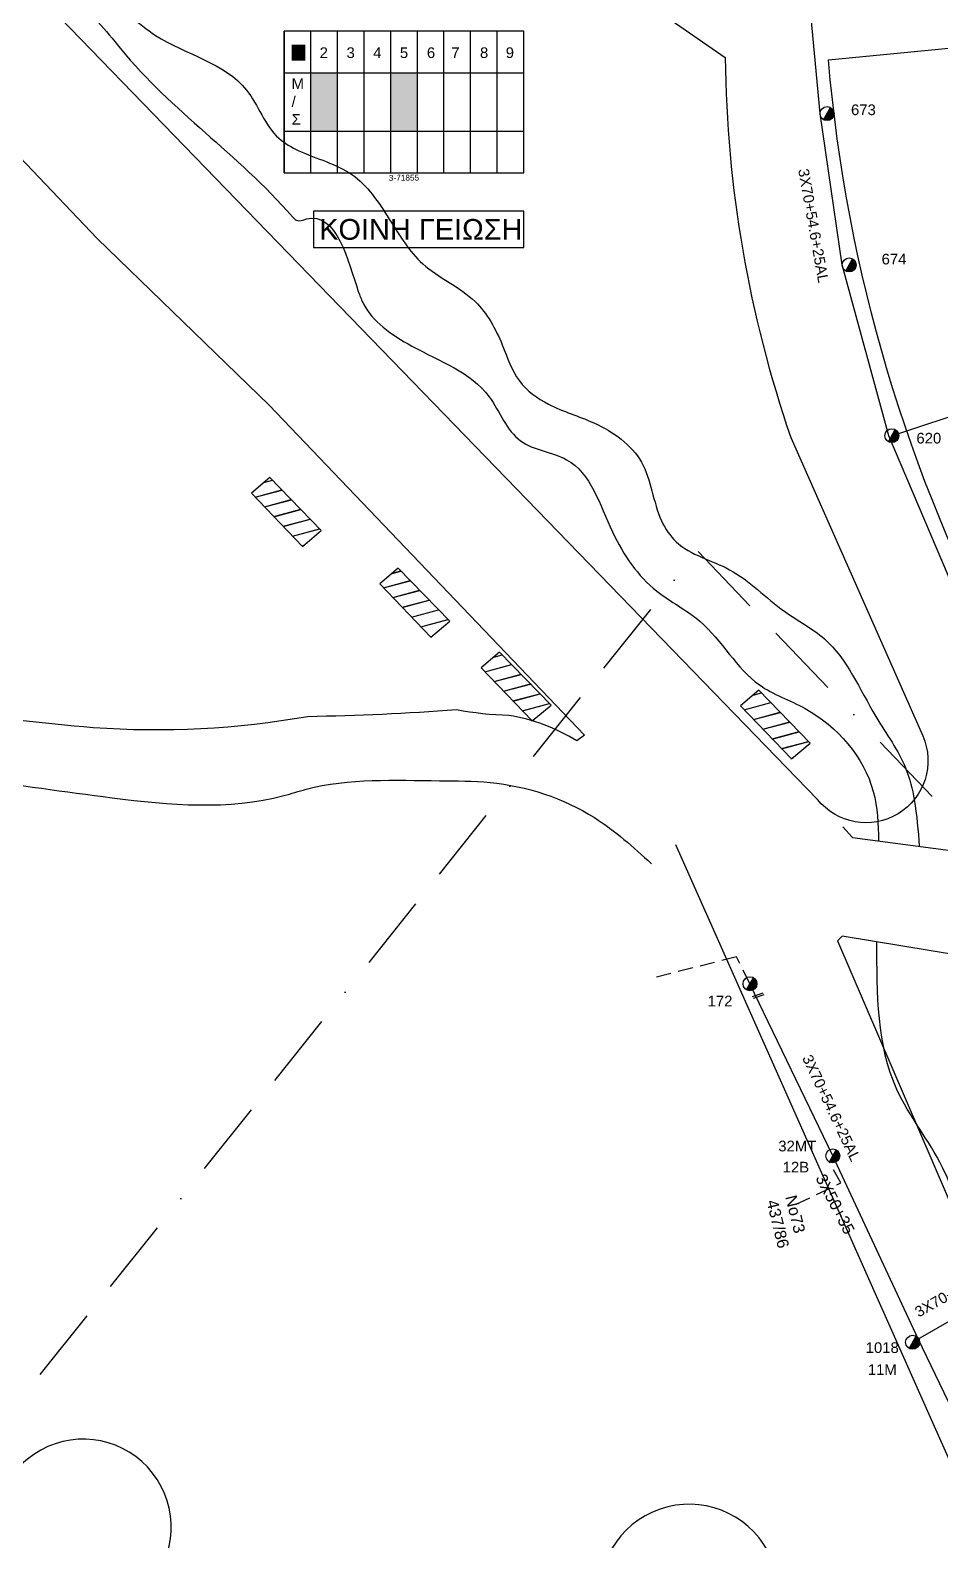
# Model space of a CAD drawing. Header units: millimetres. Extents: x 7453 to 9570, y 777 to 1872.
# Drawn here: x 8783.7 to 8937.6, y 1361.7 to 1616.9 of the extents above; entities that cross this region are included whole.
import ezdxf
from ezdxf.enums import TextEntityAlignment as Align

# ---------------------------------------------------------------- set-up
doc = ezdxf.new("R2010")
doc.units = ezdxf.units.MM
doc.linetypes.add('BORDER', pattern=[44.45, 12.7, -6.35, 12.7, -6.35, 0, -6.35])
doc.linetypes.add('DASHED', pattern=[19.05, 12.7, -6.35])
for name, color, linetype in [('Άγνωστα', 7, 'Continuous'), ('Ασφαλειοκιβώτια Χ.Τ 9 αναχωρήσεων', 7, 'Continuous'), ('Επιγραφές - Σχήματα', 7, 'Continuous'), ('Μηχανική τομή', 7, 'Continuous'), ('Στύλος ΦΜ', 7, 'Continuous'), ('Στύλος ΦΜ @ 1', 7, 'Continuous'), ('Συνεστραμμένα ΧΤ   3x70+54.6+25 AL', 7, 'SYN_LINE'), ('Υπόβαθρο ΔΕΗ', 7, 'Continuous')]:
    doc.layers.add(name, color=color, linetype=linetype)
doc.styles.get("Standard").update_dxf_attribs({"font": 'ARIAL.TTF'})
doc.linetypes.add('SYN_LINE', pattern='A,0.5,-0.0001,["/\\/\\/\\/",Standard,S=0.1,R=0,X=0,Y=-0.05],-0.25', length=0.7501)

# ---------------------------------------------------------------- blocks, each defined once
blk = doc.blocks.new('ΥΠΑΡΧΩΝ ΤΣΙΜΕΝΤΕΝΙΟΣ ΣΤΥΛΟΣ')
at = {"layer": 'Στύλος ΦΜ'}
blk.add_hatch(color=7, dxfattribs=at).paths.add_polyline_path([(-1.29, -2.28, 0.574793), (2.62, 0, 0.268822), (1.3, 2.27)])
at = {"layer": 'Στύλος ΦΜ', "color": 7}
blk.add_line((-1.29, -2.28), (1.3, 2.27), dxfattribs=at)
blk.add_circle((0, 0), 2.62, dxfattribs=at)
at = {"layer": 'Στύλος ΦΜ', "flags": 4}
for tag, p in [('ΑΡΙΘΜΟΣ', (-4.68, 8.05)), ('ΤΥΠΟΣ', (-4.91, 3.03))]:
    blk.add_attdef(tag, p, '', height=4, dxfattribs=at)
blk = doc.blocks.new('ΑΣΦΑΛΕΙΟΚΙΒΩΤΙΟ ΥΠΟΣΤΑΘΜΟΥ 9A ΑΝΑΧΩΡΗΣΕΩΝ')
at = {"layer": 'Ασφαλειοκιβώτια Χ.Τ 9 αναχωρήσεων', "ltscale": 40}
for p, q in [((0, 0), (0, 23.91)), ((4.5, 0), (4.5, 23.91)), ((9, 0), (9, 23.91)), ((13.5, 0), (13.5, 23.91)), ((18, 0), (18, 23.91)), ((22.5, 0), (22.5, 23.91)), ((27, 0), (27, 23.91)), ((31.5, 0), (31.5, 23.91)), ((36, 0), (36, 23.91)), ((0, 16.87), (40.5, 16.87)), ((0, 7.04), (40.5, 7.04))]:
    blk.add_line(p, q, dxfattribs=at)
at = {"layer": 'Ασφαλειοκιβώτια Χ.Τ 9 αναχωρήσεων'}
blk.add_lwpolyline([(40.5, 0), (40.5, 23.91), (0, 23.91), (0, 0)], close=True, dxfattribs=at)
for s, p in [('1', (1.71, 19.38)), ('2', (5.99, 19.38)), ('3', (10.53, 19.38)), ('4', (15.04, 19.38)), ('5', (19.55, 19.38)), ('6', (24.11, 19.38)), ('7', (28.24, 19.38)), ('8', (33.08, 19.38)), ('9', (37.43, 19.38))]:
    blk.add_text(s, height=1.8, dxfattribs=at).set_placement(p)
at = {"layer": 'Ασφαλειοκιβώτια Χ.Τ 9 αναχωρήσεων', "ltscale": 40}
for tag, height, rotation, p in [('ΟΝΟΜΑ', 2.5, 0.6514, (19.14, 25.35)), ('ΚΕΙΜΕΝΟ 1', 1, 90, (2.42, 3.84)), ('ΚΕΙΜΕΝΟ 2', 1, 90, (6.78, 3.84)), ('ΚΕΙΜΕΝΟ 3', 1, 90, (11.38, 3.84)), ('ΚΕΙΜΕΝΟ 4', 1, 90, (15.86, 3.84)), ('ΚΕΙΜΕΝΟ 5', 1, 90, (20.28, 3.84)), ('ΚΕΙΜΕΝΟ 6', 1, 90, (24.74, 3.84)), ('ΚΕΙΜΕΝΟ 7', 1, 90, (29.28, 3.84)), ('ΚΕΙΜΕΝΟ 8', 1, 90, (33.65, 3.84)), ('ΚΕΙΜΕΝΟ 9', 1, 90, (38.21, 3.84)), ('ΣΧ', 1, 0.6514, (20.24, -0.85))]:
    blk.add_attdef(tag, text='', height=height, rotation=rotation, dxfattribs=at).set_placement(p, align=Align.MIDDLE_CENTER)
blk = doc.blocks.new('ΜΗΧΑΝΙΚΗ ΤΟΜΗ')
at = {"layer": 'Μηχανική τομή', "ltscale": 40}
for p, q in [((-1.89, 0.78), (1.89, 0.78)), ((1.89, 0), (-1.89, 0))]:
    blk.add_line(p, q, dxfattribs=at)

msp = doc.modelspace()

# ---------------------------------------------------------------- hatches: boundary and pattern name
at = {"layer": 'Ασφαλειοκιβώτια Χ.Τ 9 αναχωρήσεων'}
for color, points in [(133, [(8827.9, 1611.77), (8830.2, 1611.77), (8830.2, 1614.48), (8827.9, 1614.48)]), (27, [(8827.9, 1611.77), (8830.2, 1611.77), (8830.2, 1614.48), (8827.9, 1614.48)]), (30, [(8827.9, 1611.77), (8830.2, 1611.77), (8830.2, 1614.48), (8827.9, 1614.48)]), (6, [(8827.9, 1611.77), (8830.2, 1611.77), (8830.2, 1614.48), (8827.9, 1614.48)]), (1, [(8827.9, 1611.77), (8830.2, 1611.77), (8830.2, 1614.48), (8827.9, 1614.48)]), (2, [(8827.9, 1611.77), (8830.2, 1611.77), (8830.2, 1614.48), (8827.9, 1614.48)]), (173, [(8831.11, 1599.88), (8835.61, 1599.88), (8835.61, 1609.71), (8831.11, 1609.71)]), (5, [(8849.14, 1609.71), (8844.64, 1609.71), (8844.64, 1599.88), (8849.14, 1599.88)])]:
    msp.add_hatch(color=color, dxfattribs=at).paths.add_polyline_path(points)
at = {"layer": 'Υπόβαθρο ΔΕΗ'}
h = msp.add_hatch(dxfattribs=at)
h.set_pattern_fill('JIS_LC_20', color=256, scale=0.1, angle=330, style=0)
h.set_pattern_definition([(15, (7297.4116, 1123.382), (-0.517638, 1.9318517), []), (15, (7297.4463, 1123.362), (-0.517638, 1.9318517), [])])
h.paths.add_polyline_path([(8824.2, 1541.34), (8821.09, 1538.68), (8829.71, 1529.7), (8832.91, 1532.37)])
h = msp.add_hatch(dxfattribs=at)
h.set_pattern_fill('JIS_LC_20', color=256, scale=0.1, angle=330, style=0)
h.set_pattern_definition([(15, (7319.0996, 1108.0521), (-0.517638, 1.9318517), []), (15, (7319.1343, 1108.0321), (-0.517638, 1.9318517), [])])
h.paths.add_polyline_path([(8845.89, 1526.01), (8842.78, 1523.35), (8851.4, 1514.37), (8854.6, 1517.04)])
h = msp.add_hatch(dxfattribs=at)
h.set_pattern_fill('JIS_LC_20', color=256, scale=0.1, angle=330, style=0)
h.set_pattern_definition([(15, (7336.2373, 1093.8715), (-0.517638, 1.9318517), []), (15, (7336.2719, 1093.8515), (-0.517638, 1.9318517), [])])
h.paths.add_polyline_path([(8863.02, 1511.83), (8859.91, 1509.17), (8868.54, 1500.19), (8871.74, 1502.86)])
h = msp.add_hatch(dxfattribs=at)
h.set_pattern_fill('JIS_LC_20', color=256, scale=0.1, angle=330, style=0)
h.set_pattern_definition([(15, (7380.0394, 1087.4545), (-0.517638, 1.9318517), []), (15, (7380.074, 1087.4345), (-0.517638, 1.9318517), [])])
h.paths.add_polyline_path([(8906.83, 1505.41), (8903.72, 1502.75), (8912.34, 1493.78), (8915.54, 1496.44)])

# ---------------------------------------------------------------- linework, layer by layer
at = {"layer": 'Άγνωστα', "color": 2}
msp.add_lwpolyline([(8929.31, 1548.4), (8957.82, 1557.85)], dxfattribs=at)
at = {"layer": 'Άγνωστα', "color": 85, "linetype": 'DASHED', "ltscale": 0.2}
for points in [[(8905.35, 1455.79), (8903.06, 1460.35), (8888.85, 1456.72)], [(8913.14, 1418.54), (8920.68, 1422.12), (8918.75, 1425.69)]]:
    msp.add_lwpolyline(points, dxfattribs=at)
at = {"layer": 'Επιγραφές - Σχήματα', "color": 190}
msp.add_lwpolyline([(8831.59, 1580.18), (8867.11, 1580.18), (8867.11, 1586.36), (8831.59, 1586.36)], close=True, dxfattribs=at)
at = {"layer": 'Συνεστραμμένα ΧΤ   3x70+54.6+25 AL', "color": 2, "ltscale": 20}
msp.add_lwpolyline([(8987.18, 1449.19), (8961.47, 1483.48), (8941.94, 1517.53), (8928.83, 1548.4), (8920.93, 1577.25), (8917.19, 1602.82), (8915.32, 1623.3), (8914.16, 1652.48), (8916.15, 1674.24), (8921.31, 1699.5), (8907.06, 1709.65)], dxfattribs=at)
at = {"layer": 'Συνεστραμμένα ΧΤ   3x70+54.6+25 AL', "color": 85, "ltscale": 20}
msp.add_lwpolyline([(8963.44, 1330.1), (8949.82, 1362.46), (8933.76, 1395.78), (8919.34, 1426.71), (8905.35, 1455.79)], dxfattribs=at)
at = {"layer": 'Συνεστραμμένα ΧΤ   3x70+54.6+25 AL', "color": 85, "ltscale": 15}
msp.add_lwpolyline([(8946.72, 1393.19), (8945.03, 1398.72), (8945.14, 1402.27), (8932.84, 1395.2)], dxfattribs=at)
at = {"layer": 'Υπόβαθρο ΔΕΗ'}
msp.add_lwpolyline([(8817, 1670.55), (8901.18, 1612.3, 0.080782), (8912.26, 1548.08), (8934.53, 1497.69, -0.880118), (8916.76, 1486.95), (8785.24, 1622.7), (8785.24, 1622.7)], format="xyb", close=True, dxfattribs=at)
for points in [[(9055.33, 1477.89), (9015.96, 1429.3, -0.204631), (8918.6, 1611.89), (8980.77, 1617.95, 0.185276), (9055.33, 1477.89, 0.883462)], [(8693.9, 1504.87), (8723.76, 1542.17), (8745.22, 1570.99), (8770.97, 1606.98), (8795.03, 1581.72), (8824.08, 1553.54), (8877.38, 1497.81), (8876.09, 1496.81, 0.100299), (8864.62, 1501.12, -0.038248), (8855.76, 1502.06, -0.013969), (8830.63, 1500.91, -0.06125), (8794.37, 1499.04, -0.02181), (8742.96, 1505.84, 0.061432), (8706.44, 1507.1, 0.078816), (8693.9, 1504.87, -1.607532)], [(8892.77, 1479.33), (9002.9, 1231.73, -0.498389), (8990.77, 1215.46), (8908.32, 1226.47, -0.205866), (8902.92, 1229.7), (8843.86, 1303.52, -0.384999), (8844.3, 1310.9), (8885.62, 1340.91, 6.284716), (8880.47, 1348.76), (8838.5, 1317.56, -0.357908), (8832.78, 1317.83), (8803.54, 1353.82, 1.787303), (8778.72, 1358.89), (8681.52, 1239.47), (8586.77, 885.63)]]:
    msp.add_lwpolyline(points, format="xyb", dxfattribs=at)
for points in [[(8824.2, 1541.34), (8821.09, 1538.68), (8829.71, 1529.7), (8832.91, 1532.37), (8824.2, 1541.34)], [(8845.89, 1526.01), (8842.78, 1523.35), (8851.4, 1514.37), (8854.6, 1517.04), (8845.89, 1526.01)], [(8863.02, 1511.83), (8859.91, 1509.17), (8868.54, 1500.19), (8871.74, 1502.86), (8863.02, 1511.83)], [(8906.83, 1505.41), (8903.72, 1502.75), (8912.34, 1493.78), (8915.54, 1496.44), (8906.83, 1505.41)], [(8921.06, 1482.33), (8922.68, 1480.52), (8939.3, 1478.32), (8940.4, 1480.01)], [(9020.24, 1338.33), (9035.78, 1320.31), (9057.77, 1351.24), (8941.11, 1460.49), (8920.91, 1463.85), (8920.14, 1463.05), (8945.42, 1404.21)]]:
    msp.add_lwpolyline(points, dxfattribs=at)
at = {"layer": 'Υπόβαθρο ΔΕΗ', "color": 1, "linetype": 'BORDER', "lineweight": 30, "flags": 128}
msp.add_lwpolyline([(8541.36, 779.57), (8564.03, 870.67), (8668.52, 1243.25), (8896.46, 1528.92), (8987.5, 1433.8), (9150.66, 1303.74), (9445, 1086.25)], dxfattribs=at)
at = {"layer": 'Υπόβαθρο ΔΕΗ'}
for points in [[(8788.81, 1628.08), (8796.65, 1622.81), (8804.9, 1616.05), (8820.27, 1606.81), (8825.73, 1598.67), (8829.11, 1596.56), (8838.07, 1592.53), (8844.4, 1585), (8850.04, 1577.45), (8858.91, 1571.05), (8863.49, 1563.73), (8866.38, 1557.66), (8871.31, 1553.72), (8878.98, 1550.55), (8887.02, 1543.93), (8890.4, 1534.01), (8892.86, 1530.49), (8901.89, 1525.75), (8911.18, 1518.72), (8917.94, 1514.07), (8926.61, 1500.95), (8931.69, 1492.12), (8933.1, 1486.87), (8933.95, 1479.03)], [(8785.24, 1622.7), (8790.82, 1621.53), (8798.92, 1613.86), (8828.06, 1585.36), (8828.69, 1584.8), (8830.38, 1585.02), (8839.16, 1572.77), (8839.93, 1570.88), (8848.2, 1563.55), (8861.27, 1554.97), (8866.58, 1547.52), (8874.37, 1544.34), (8882.12, 1532.15), (8889.61, 1522.13), (8896.88, 1517.05), (8906.94, 1506.29), (8914.68, 1502.29), (8926.18, 1488.26), (8927.09, 1479.94)], [(8677.31, 1483.67), (8681.82, 1488.65), (8696.02, 1494.02), (8706.67, 1495.65), (8726.91, 1496.33), (8740.75, 1494.7), (8748.81, 1494.02), (8762.56, 1491.53), (8773.69, 1490.28), (8797.57, 1487.21), (8826.59, 1487.59), (8830.33, 1488.65), (8852.88, 1490.09), (8861.42, 1489.8), (8879.07, 1483.86), (8888.69, 1476.08)], [(9293.43, 995.62), (9290.71, 1000.33), (9281.76, 1009.06), (9270.11, 1026.43), (9252, 1040.48), (9228.46, 1061.42), (9199.72, 1092.98), (9190.65, 1101.13), (9182.33, 1117.67), (9149.76, 1153.35), (9141.51, 1164.42), (9136.31, 1175.55), (9126.73, 1186.58), (9119.63, 1200.25), (9094.45, 1231.45), (9061.94, 1268.94), (9034.04, 1304.5), (9023.53, 1309.28), (9006.44, 1318.56), (8985.94, 1332.29), (8975.93, 1352.29), (8968.64, 1372.81), (8964.06, 1386.96), (8949.46, 1398.81), (8937.88, 1424.76), (8930.18, 1437.92), (8926.81, 1462.87)]]:
    msp.add_spline(points, degree=3, dxfattribs=at)

# ---------------------------------------------------------------- block references
at = {"layer": 'Ασφαλειοκιβώτια Χ.Τ 9 αναχωρήσεων'}
ref = msp.add_blockref('ΑΣΦΑΛΕΙΟΚΙΒΩΤΙΟ ΥΠΟΣΤΑΘΜΟΥ 9A ΑΝΑΧΩΡΗΣΕΩΝ', (8826.64, 1592.84), dxfattribs=at)
ref.add_attrib('ΣΧ', '3-71855', dxfattribs={"ltscale": 40, "height": 1, "rotation": 0.6514}).set_placement((8846.88, 1591.99), align=Align.MIDDLE_CENTER)
at = {"layer": 'Μηχανική τομή', "xscale": 0.4999999999996561, "yscale": 0.4999999999996561, "zscale": 0.4999999999996561, "rotation": 18.62120344592566}
msp.add_blockref('ΜΗΧΑΝΙΚΗ ΤΟΜΗ', (8906.8, 1453.59), dxfattribs=at)
at = {"layer": 'Στύλος ΦΜ @ 1', "ltscale": 40}
ref = msp.add_blockref('ΥΠΑΡΧΩΝ ΤΣΙΜΕΝΤΕΝΙΟΣ ΣΤΥΛΟΣ', (8918.37, 1602.82), dxfattribs=dict(at, xscale=0.4499999999998181, yscale=0.4499999999998181, zscale=0.4499999999998181))
ref.add_attrib('ΑΡΙΘΜΟΣ', '673', (8922.42, 1602.57), dxfattribs={"layer": 'Στύλος ΦΜ', "height": 1.8, "flags": 4})
ref = msp.add_blockref('ΥΠΑΡΧΩΝ ΤΣΙΜΕΝΤΕΝΙΟΣ ΣΤΥΛΟΣ', (8922.1, 1577.25), dxfattribs=dict(at, xscale=0.4499999999998181, yscale=0.4499999999998181, zscale=0.4499999999998181))
ref.add_attrib('ΑΡΙΘΜΟΣ', '674', (8927.59, 1577.34), dxfattribs={"layer": 'Στύλος ΦΜ', "height": 1.8, "flags": 4})
ref = msp.add_blockref('ΥΠΑΡΧΩΝ ΤΣΙΜΕΝΤΕΝΙΟΣ ΣΤΥΛΟΣ', (8929.31, 1548.4), dxfattribs=dict(at, xscale=0.4499999999998181, yscale=0.4499999999998181, zscale=0.4499999999998181))
ref.add_attrib('ΑΡΙΘΜΟΣ', '620', (8933.47, 1547.08), dxfattribs={"layer": 'Στύλος ΦΜ', "height": 1.8, "flags": 4})
ref = msp.add_blockref('ΥΠΑΡΧΩΝ ΤΣΙΜΕΝΤΕΝΙΟΣ ΣΤΥΛΟΣ', (8905.35, 1455.79), dxfattribs=dict(at, xscale=0.4499999999998181, yscale=0.4499999999998181, zscale=0.4499999999998181))
ref.add_attrib('ΑΡΙΘΜΟΣ', '172', (8898.19, 1451.97), dxfattribs={"layer": 'Στύλος ΦΜ', "height": 1.8, "flags": 4})
ref = msp.add_blockref('ΥΠΑΡΧΩΝ ΤΣΙΜΕΝΤΕΝΙΟΣ ΣΤΥΛΟΣ', (8919.34, 1426.71), dxfattribs=dict(at, xscale=0.4499999999998181, yscale=0.4499999999998181, zscale=0.4499999999998181))
ref.add_attrib('ΤΥΠΟΣ', '12B', (8910.87, 1423.9), dxfattribs={"layer": 'Στύλος ΦΜ', "height": 1.8, "flags": 4})
ref.add_attrib('ΑΡΙΘΜΟΣ', '32MT', (8910.13, 1427.46), dxfattribs={"layer": 'Στύλος ΦΜ', "height": 1.8, "flags": 4})
ref = msp.add_blockref('ΥΠΑΡΧΩΝ ΤΣΙΜΕΝΤΕΝΙΟΣ ΣΤΥΛΟΣ', (8932.83, 1395.2), dxfattribs=dict(at, xscale=0.4499999999998181, yscale=0.4499999999998181, zscale=0.4499999999998181))
ref.add_attrib('ΤΥΠΟΣ', '11M', (8925.26, 1389.68), dxfattribs={"layer": 'Στύλος ΦΜ', "height": 1.8, "flags": 4})
ref.add_attrib('ΑΡΙΘΜΟΣ', '1018', (8924.9, 1393.4), dxfattribs={"layer": 'Στύλος ΦΜ', "height": 1.8, "flags": 4})

# ---------------------------------------------------------------- texts
at = {"layer": 'Άγνωστα', "insert": (8918.09, 1423.87), "char_height": 1.8, "width": 23.5192, "attachment_point": 1, "rotation": 297.4487}
msp.add_mtext('{\\H1.083x;3X50+35}', dxfattribs=at)
at = {"layer": 'Ασφαλειοκιβώτια Χ.Τ 9 αναχωρήσεων', "insert": (8827.89, 1608.76), "char_height": 1.8, "width": 2.0273, "attachment_point": 1}
msp.add_mtext('Μ\\P/\\PΣ', dxfattribs=at)
at = {"layer": 'Επιγραφές - Σχήματα', "color": 190, "insert": (8832.55, 1585.01), "char_height": 3.5, "width": 35.1311, "attachment_point": 1}
msp.add_mtext('KOINH ΓΕΙΩΣΗ', dxfattribs=at)
at = {"layer": 'Επιγραφές - Σχήματα', "insert": (8913.19, 1420.25), "char_height": 1.8, "width": 23.5192, "attachment_point": 1, "rotation": 283.7117}
msp.add_mtext('{\\H1.083x;No73\\P437/86}', dxfattribs=at)
at = {"layer": 'Συνεστραμμένα ΧΤ   3x70+54.6+25 AL', "char_height": 1.8, "width": 16.2172, "attachment_point": 1}
for insert, rotation in [((8915.25, 1593.67), 280.112), ((8915.75, 1444.02), 295.2834), ((8932.97, 1400.94), 29.3904)]:
    msp.add_mtext('3X70+54.6+25AL', dxfattribs=dict(at, insert=insert, rotation=rotation))

doc.saveas('drawing.dxf')
